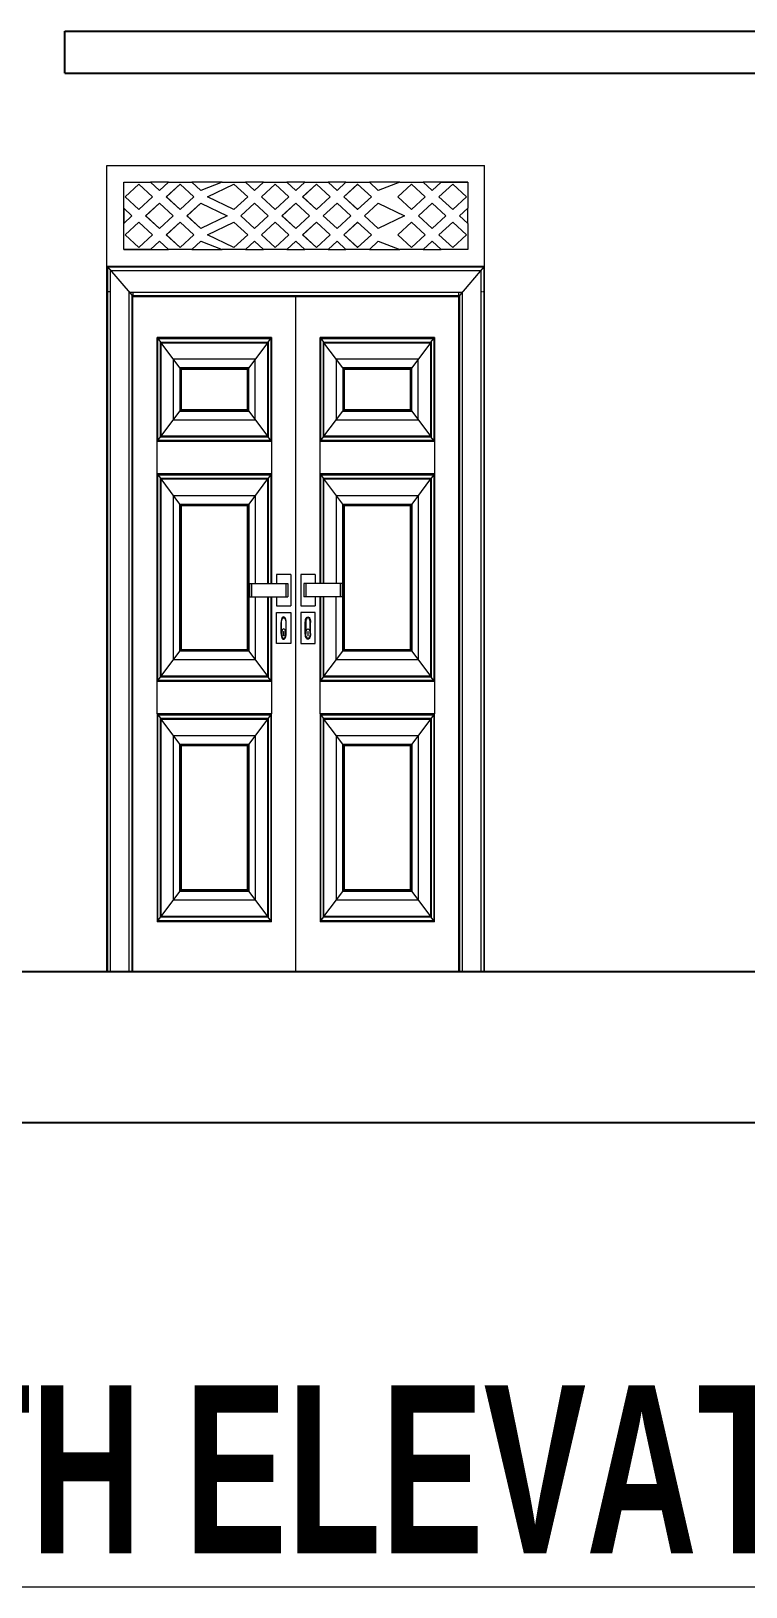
# Model space of a CAD drawing. Header units: inches. Extents: x -5142662 to -4941318, y -3361958 to -3160563.
# Drawn here: x -4999287.5 to -4999202.3, y -3261211.2 to -3261025.9 of the extents above; entities that cross this region are included whole.
import ezdxf

# ---------------------------------------------------------------- set-up
doc = ezdxf.new("R2010")
doc.units = ezdxf.units.IN
doc.header["$LTSCALE"] = 2
doc.header["$MEASUREMENT"] = 0
doc.layers.get('0').update_dxf_attribs({"linetype": 'CONTINUOUS'})
for name, color, linetype, lineweight in [('F-FURNITURE', 30, 'CONTINUOUS', 13), ('HACTH', 253, 'CONTINUOUS', 5), ('Text-100.w', 254, 'CONTINUOUS', 9)]:
    doc.layers.add(name, color=color, linetype=linetype, lineweight=lineweight)
doc.styles.add('Arial', font='arial.ttf', dxfattribs={"width": 0.8, "height": 12})

msp = doc.modelspace()

# ---------------------------------------------------------------- linework, layer by layer
at = {"ltscale": 0.5}
for p, q in [((-4999283.44, -3261025.91), (-4999094.03, -3261025.91)), ((-4999283.44, -3261030.91), (-4999283.44, -3261025.91)), ((-4999283.44, -3261030.91), (-4999094.03, -3261030.91)), ((-4999438.72, -3261137.91), (-4999094.7, -3261137.91)), ((-4999438.72, -3261155.91), (-4999094.7, -3261155.91))]:
    msp.add_line(p, q, dxfattribs=at)
at = {"layer": 'F-FURNITURE'}
for p, q in [((-4999278.44, -3261137.91), (-4999278.44, -3261041.91)), ((-4999278.44, -3261041.91), (-4999233.44, -3261041.91)), ((-4999233.44, -3261137.91), (-4999233.44, -3261041.91)), ((-4999276.44, -3261047.02), (-4999276.44, -3261043.91)), ((-4999276.44, -3261043.91), (-4999273.25, -3261043.91)), ((-4999276.28, -3261045.65), (-4999274.65, -3261044.14)), ((-4999276.28, -3261045.65), (-4999274.64, -3261044.14)), ((-4999274.65, -3261044.14), (-4999273.01, -3261045.65)), ((-4999272.19, -3261044.9), (-4999273.25, -3261043.91)), ((-4999273.25, -3261043.91), (-4999273.25, -3261043.91)), ((-4999272.18, -3261044.89), (-4999273.25, -3261043.91)), ((-4999271.12, -3261043.91), (-4999273.25, -3261043.91)), ((-4999271.12, -3261043.91), (-4999272.19, -3261044.9)), ((-4999271.37, -3261045.65), (-4999269.73, -3261044.14)), ((-4999271.36, -3261045.65), (-4999269.73, -3261044.14)), ((-4999271.12, -3261043.91), (-4999268.34, -3261043.91)), ((-4999269.73, -3261044.14), (-4999268.09, -3261045.65)), ((-4999267.27, -3261044.9), (-4999268.34, -3261043.91)), ((-4999268.34, -3261043.91), (-4999268.33, -3261043.91)), ((-4999267.27, -3261044.89), (-4999268.33, -3261043.91)), ((-4999264.71, -3261043.91), (-4999268.33, -3261043.91)), ((-4999264.71, -3261043.91), (-4999267.27, -3261044.9)), ((-4999266.45, -3261045.65), (-4999263.31, -3261044.14)), ((-4999266.45, -3261045.65), (-4999263.31, -3261044.14)), ((-4999264.71, -3261043.91), (-4999261.92, -3261043.91)), ((-4999263.31, -3261044.14), (-4999261.67, -3261045.65)), ((-4999260.86, -3261044.9), (-4999261.92, -3261043.91)), ((-4999261.92, -3261043.91), (-4999261.91, -3261043.91)), ((-4999260.85, -3261044.89), (-4999261.91, -3261043.91)), ((-4999259.79, -3261043.91), (-4999261.91, -3261043.91)), ((-4999259.79, -3261043.91), (-4999260.86, -3261044.9)), ((-4999260.04, -3261045.65), (-4999258.4, -3261044.14)), ((-4999260.03, -3261045.65), (-4999258.39, -3261044.14)), ((-4999259.79, -3261043.91), (-4999257, -3261043.92)), ((-4999258.4, -3261044.14), (-4999256.76, -3261045.65)), ((-4999255.94, -3261044.9), (-4999257, -3261043.92)), ((-4999257, -3261043.92), (-4999257, -3261043.92)), ((-4999255.94, -3261044.89), (-4999257, -3261043.92)), ((-4999254.87, -3261043.92), (-4999257, -3261043.92)), ((-4999254.87, -3261043.92), (-4999255.94, -3261044.9)), ((-4999255.12, -3261045.65), (-4999253.48, -3261044.14)), ((-4999255.11, -3261045.65), (-4999253.48, -3261044.14)), ((-4999254.87, -3261043.92), (-4999252.09, -3261043.92)), ((-4999253.48, -3261044.14), (-4999251.84, -3261045.65)), ((-4999251.02, -3261044.9), (-4999252.09, -3261043.92)), ((-4999252.09, -3261043.92), (-4999252.08, -3261043.92)), ((-4999251.02, -3261044.89), (-4999252.08, -3261043.92)), ((-4999249.96, -3261043.92), (-4999252.08, -3261043.92)), ((-4999249.96, -3261043.92), (-4999251.02, -3261044.9)), ((-4999250.2, -3261045.65), (-4999248.57, -3261044.14)), ((-4999250.2, -3261045.65), (-4999248.56, -3261044.14)), ((-4999249.96, -3261043.92), (-4999247.17, -3261043.92)), ((-4999248.57, -3261044.14), (-4999246.93, -3261045.65)), ((-4999246.11, -3261044.9), (-4999247.17, -3261043.92)), ((-4999246.1, -3261044.89), (-4999247.17, -3261043.92)), ((-4999247.17, -3261043.92), (-4999247.17, -3261043.92)), ((-4999243.54, -3261043.92), (-4999247.17, -3261043.92)), ((-4999243.54, -3261043.92), (-4999246.11, -3261044.9)), ((-4999243.79, -3261045.65), (-4999242.15, -3261044.14)), ((-4999243.78, -3261045.65), (-4999242.15, -3261044.15)), ((-4999243.54, -3261043.92), (-4999240.76, -3261043.92)), ((-4999242.15, -3261044.14), (-4999240.51, -3261045.65)), ((-4999239.69, -3261044.9), (-4999240.76, -3261043.92)), ((-4999240.76, -3261043.92), (-4999240.75, -3261043.92)), ((-4999239.69, -3261044.89), (-4999240.75, -3261043.92)), ((-4999238.63, -3261043.92), (-4999240.75, -3261043.92)), ((-4999238.63, -3261043.92), (-4999239.69, -3261044.9)), ((-4999238.87, -3261045.65), (-4999237.23, -3261044.14)), ((-4999238.87, -3261045.65), (-4999237.23, -3261044.15)), ((-4999238.63, -3261043.92), (-4999238.62, -3261043.92)), ((-4999235.44, -3261043.91), (-4999238.62, -3261043.92)), ((-4999238.62, -3261043.92), (-4999235.44, -3261043.92)), ((-4999237.23, -3261044.14), (-4999235.59, -3261045.65)), ((-4999235.44, -3261043.92), (-4999235.44, -3261043.91)), ((-4999235.44, -3261043.92), (-4999235.44, -3261047.02)), ((-4999276.44, -3261051.91), (-4999276.44, -3261047.02)), ((-4999276.44, -3261047.02), (-4999275.46, -3261047.91)), ((-4999276.42, -3261047.04), (-4999276.42, -3261048.79)), ((-4999274.65, -3261047.16), (-4999276.28, -3261045.65)), ((-4999276.28, -3261045.65), (-4999276.28, -3261045.65)), ((-4999274.64, -3261047.16), (-4999276.28, -3261045.65)), ((-4999273.01, -3261045.65), (-4999274.65, -3261047.16)), ((-4999273.83, -3261047.91), (-4999272.19, -3261046.4)), ((-4999273.82, -3261047.91), (-4999272.18, -3261046.41)), ((-4999272.19, -3261046.4), (-4999270.55, -3261047.91)), ((-4999269.73, -3261047.16), (-4999271.37, -3261045.65)), ((-4999271.37, -3261045.65), (-4999271.36, -3261045.65)), ((-4999269.73, -3261047.16), (-4999271.36, -3261045.65)), ((-4999268.09, -3261045.65), (-4999269.73, -3261047.16)), ((-4999268.91, -3261047.91), (-4999267.27, -3261046.4)), ((-4999268.9, -3261047.91), (-4999267.27, -3261046.41)), ((-4999267.27, -3261046.4), (-4999264.13, -3261047.91)), ((-4999263.31, -3261047.16), (-4999266.45, -3261045.65)), ((-4999263.31, -3261047.16), (-4999266.45, -3261045.65)), ((-4999266.45, -3261045.65), (-4999266.45, -3261045.65)), ((-4999261.67, -3261045.65), (-4999263.31, -3261047.16)), ((-4999262.49, -3261047.91), (-4999260.86, -3261046.4)), ((-4999262.49, -3261047.91), (-4999260.85, -3261046.41)), ((-4999260.86, -3261046.4), (-4999259.22, -3261047.91)), ((-4999258.4, -3261047.16), (-4999260.04, -3261045.65)), ((-4999260.04, -3261045.65), (-4999260.03, -3261045.65)), ((-4999258.39, -3261047.16), (-4999260.03, -3261045.65)), ((-4999256.76, -3261045.65), (-4999258.4, -3261047.16)), ((-4999257.58, -3261047.91), (-4999255.94, -3261046.41)), ((-4999257.57, -3261047.91), (-4999255.94, -3261046.41)), ((-4999255.94, -3261046.41), (-4999254.3, -3261047.91)), ((-4999253.48, -3261047.16), (-4999255.12, -3261045.65)), ((-4999255.12, -3261045.65), (-4999255.11, -3261045.65)), ((-4999253.48, -3261047.16), (-4999255.11, -3261045.65)), ((-4999251.84, -3261045.65), (-4999253.48, -3261047.16)), ((-4999252.66, -3261047.91), (-4999251.02, -3261046.41)), ((-4999252.66, -3261047.91), (-4999251.02, -3261046.41)), ((-4999251.02, -3261046.41), (-4999249.38, -3261047.91)), ((-4999248.57, -3261047.16), (-4999250.2, -3261045.65)), ((-4999248.56, -3261047.16), (-4999250.2, -3261045.65)), ((-4999250.2, -3261045.65), (-4999250.2, -3261045.65)), ((-4999246.93, -3261045.65), (-4999248.57, -3261047.16)), ((-4999247.75, -3261047.91), (-4999246.11, -3261046.41)), ((-4999247.74, -3261047.91), (-4999246.1, -3261046.41)), ((-4999246.11, -3261046.41), (-4999242.97, -3261047.91)), ((-4999242.15, -3261047.16), (-4999243.79, -3261045.65)), ((-4999243.79, -3261045.65), (-4999243.78, -3261045.65)), ((-4999242.15, -3261047.16), (-4999243.78, -3261045.65)), ((-4999240.51, -3261045.65), (-4999242.15, -3261047.16)), ((-4999241.33, -3261047.91), (-4999239.69, -3261046.41)), ((-4999241.32, -3261047.91), (-4999239.69, -3261046.41)), ((-4999239.69, -3261046.41), (-4999238.05, -3261047.92)), ((-4999237.23, -3261047.16), (-4999238.87, -3261045.65)), ((-4999238.87, -3261045.65), (-4999238.87, -3261045.65)), ((-4999237.23, -3261047.16), (-4999238.87, -3261045.65)), ((-4999235.59, -3261045.65), (-4999237.23, -3261047.16)), ((-4999236.41, -3261047.92), (-4999235.44, -3261047.02)), ((-4999236.41, -3261047.92), (-4999235.44, -3261047.02)), ((-4999235.44, -3261048.81), (-4999235.44, -3261047.02)), ((-4999235.44, -3261047.02), (-4999235.44, -3261047.02)), ((-4999275.46, -3261047.91), (-4999276.44, -3261048.81)), ((-4999276.28, -3261050.18), (-4999274.65, -3261048.67)), ((-4999276.28, -3261050.18), (-4999274.64, -3261048.67)), ((-4999274.65, -3261048.67), (-4999273.01, -3261050.18)), ((-4999272.19, -3261049.42), (-4999273.83, -3261047.91)), ((-4999273.83, -3261047.91), (-4999273.82, -3261047.91)), ((-4999272.18, -3261049.42), (-4999273.82, -3261047.91)), ((-4999270.55, -3261047.91), (-4999272.19, -3261049.42)), ((-4999271.37, -3261050.18), (-4999269.73, -3261048.67)), ((-4999271.36, -3261050.18), (-4999269.73, -3261048.67)), ((-4999269.73, -3261048.67), (-4999268.09, -3261050.18)), ((-4999267.27, -3261049.42), (-4999268.91, -3261047.91)), ((-4999268.91, -3261047.91), (-4999268.9, -3261047.91)), ((-4999267.27, -3261049.42), (-4999268.9, -3261047.91)), ((-4999264.13, -3261047.91), (-4999267.27, -3261049.42)), ((-4999266.45, -3261050.18), (-4999263.31, -3261048.67)), ((-4999266.45, -3261050.18), (-4999263.31, -3261048.67)), ((-4999263.31, -3261048.67), (-4999261.67, -3261050.18)), ((-4999260.86, -3261049.42), (-4999262.49, -3261047.91)), ((-4999262.49, -3261047.91), (-4999262.49, -3261047.91)), ((-4999260.85, -3261049.42), (-4999262.49, -3261047.91)), ((-4999259.22, -3261047.91), (-4999260.86, -3261049.42)), ((-4999260.04, -3261050.18), (-4999258.4, -3261048.67)), ((-4999260.03, -3261050.18), (-4999258.39, -3261048.67)), ((-4999258.4, -3261048.67), (-4999256.76, -3261050.18)), ((-4999255.94, -3261049.42), (-4999257.58, -3261047.91)), ((-4999257.58, -3261047.91), (-4999257.57, -3261047.91)), ((-4999255.94, -3261049.42), (-4999257.57, -3261047.91)), ((-4999254.3, -3261047.91), (-4999255.94, -3261049.42)), ((-4999255.12, -3261050.18), (-4999253.48, -3261048.67)), ((-4999255.11, -3261050.18), (-4999253.48, -3261048.67)), ((-4999253.48, -3261048.67), (-4999251.84, -3261050.18)), ((-4999251.02, -3261049.42), (-4999252.66, -3261047.91)), ((-4999252.66, -3261047.91), (-4999252.66, -3261047.91)), ((-4999251.02, -3261049.42), (-4999252.66, -3261047.91)), ((-4999249.38, -3261047.91), (-4999251.02, -3261049.42)), ((-4999250.2, -3261050.18), (-4999248.57, -3261048.67)), ((-4999250.2, -3261050.18), (-4999248.56, -3261048.67)), ((-4999248.57, -3261048.67), (-4999246.93, -3261050.18)), ((-4999246.11, -3261049.42), (-4999247.75, -3261047.91)), ((-4999247.75, -3261047.91), (-4999247.74, -3261047.91)), ((-4999246.1, -3261049.42), (-4999247.74, -3261047.91)), ((-4999242.97, -3261047.91), (-4999246.11, -3261049.42)), ((-4999243.79, -3261050.18), (-4999242.15, -3261048.67)), ((-4999243.78, -3261050.18), (-4999242.15, -3261048.67)), ((-4999242.15, -3261048.67), (-4999240.51, -3261050.18)), ((-4999239.69, -3261049.42), (-4999241.33, -3261047.91)), ((-4999241.33, -3261047.91), (-4999241.32, -3261047.91)), ((-4999239.69, -3261049.42), (-4999241.32, -3261047.91)), ((-4999238.05, -3261047.92), (-4999239.69, -3261049.42)), ((-4999238.87, -3261050.18), (-4999237.23, -3261048.67)), ((-4999238.87, -3261050.18), (-4999237.23, -3261048.67)), ((-4999237.23, -3261048.67), (-4999235.6, -3261050.18)), ((-4999235.44, -3261048.81), (-4999236.41, -3261047.92)), ((-4999235.44, -3261048.81), (-4999236.41, -3261047.92)), ((-4999236.41, -3261047.92), (-4999236.41, -3261047.92)), ((-4999235.44, -3261048.81), (-4999235.44, -3261051.91)), ((-4999235.44, -3261048.81), (-4999235.44, -3261048.81)), ((-4999274.65, -3261051.69), (-4999276.28, -3261050.18)), ((-4999274.64, -3261051.68), (-4999276.28, -3261050.18)), ((-4999276.28, -3261050.18), (-4999276.28, -3261050.18)), ((-4999273.01, -3261050.18), (-4999274.65, -3261051.69)), ((-4999269.73, -3261051.69), (-4999271.37, -3261050.18)), ((-4999271.37, -3261050.18), (-4999271.36, -3261050.18)), ((-4999269.73, -3261051.68), (-4999271.36, -3261050.18)), ((-4999268.09, -3261050.18), (-4999269.73, -3261051.69)), ((-4999263.31, -3261051.69), (-4999266.45, -3261050.18)), ((-4999263.31, -3261051.68), (-4999266.45, -3261050.18)), ((-4999266.45, -3261050.18), (-4999266.45, -3261050.18)), ((-4999261.67, -3261050.18), (-4999263.31, -3261051.69)), ((-4999258.4, -3261051.69), (-4999260.04, -3261050.18)), ((-4999260.04, -3261050.18), (-4999260.03, -3261050.18)), ((-4999258.39, -3261051.68), (-4999260.03, -3261050.18)), ((-4999256.76, -3261050.18), (-4999258.4, -3261051.69)), ((-4999253.48, -3261051.69), (-4999255.12, -3261050.18)), ((-4999255.12, -3261050.18), (-4999255.11, -3261050.18)), ((-4999253.48, -3261051.68), (-4999255.11, -3261050.18)), ((-4999251.84, -3261050.18), (-4999253.48, -3261051.69)), ((-4999248.57, -3261051.69), (-4999250.2, -3261050.18)), ((-4999250.2, -3261050.18), (-4999250.2, -3261050.18)), ((-4999248.56, -3261051.68), (-4999250.2, -3261050.18)), ((-4999246.93, -3261050.18), (-4999248.57, -3261051.69)), ((-4999242.15, -3261051.69), (-4999243.79, -3261050.18)), ((-4999243.79, -3261050.18), (-4999243.78, -3261050.18)), ((-4999242.15, -3261051.68), (-4999243.78, -3261050.18)), ((-4999240.51, -3261050.18), (-4999242.15, -3261051.69)), ((-4999237.23, -3261051.69), (-4999238.87, -3261050.18)), ((-4999237.23, -3261051.68), (-4999238.87, -3261050.18)), ((-4999238.87, -3261050.18), (-4999238.87, -3261050.18)), ((-4999235.6, -3261050.18), (-4999237.23, -3261051.69)), ((-4999276.44, -3261051.91), (-4999276.44, -3261051.91)), ((-4999276.44, -3261051.91), (-4999276.42, -3261051.91)), ((-4999273.25, -3261051.91), (-4999276.44, -3261051.91)), ((-4999276.42, -3261051.91), (-4999276.42, -3261051.91)), ((-4999276.42, -3261051.91), (-4999273.25, -3261051.91)), ((-4999273.25, -3261051.91), (-4999272.19, -3261050.93)), ((-4999273.25, -3261051.91), (-4999272.18, -3261050.93)), ((-4999273.25, -3261051.91), (-4999273.25, -3261051.91)), ((-4999273.25, -3261051.91), (-4999271.12, -3261051.91)), ((-4999272.19, -3261050.93), (-4999271.12, -3261051.91)), ((-4999268.34, -3261051.91), (-4999271.12, -3261051.91)), ((-4999268.34, -3261051.91), (-4999267.27, -3261050.93)), ((-4999268.34, -3261051.91), (-4999268.33, -3261051.91)), ((-4999268.33, -3261051.91), (-4999267.27, -3261050.93)), ((-4999268.33, -3261051.91), (-4999264.71, -3261051.91)), ((-4999267.27, -3261050.93), (-4999264.71, -3261051.91)), ((-4999261.92, -3261051.91), (-4999264.71, -3261051.91)), ((-4999261.92, -3261051.91), (-4999260.86, -3261050.93)), ((-4999261.92, -3261051.91), (-4999260.85, -3261050.93)), ((-4999261.92, -3261051.91), (-4999261.92, -3261051.91)), ((-4999261.92, -3261051.91), (-4999259.79, -3261051.91)), ((-4999260.86, -3261050.93), (-4999259.79, -3261051.91)), ((-4999257.01, -3261051.91), (-4999259.79, -3261051.91)), ((-4999257.01, -3261051.91), (-4999255.94, -3261050.93)), ((-4999257, -3261051.91), (-4999257.01, -3261051.91)), ((-4999257, -3261051.91), (-4999255.94, -3261050.93)), ((-4999257, -3261051.91), (-4999254.87, -3261051.91)), ((-4999255.94, -3261050.93), (-4999254.87, -3261051.91)), ((-4999252.09, -3261051.91), (-4999254.87, -3261051.91)), ((-4999252.09, -3261051.91), (-4999251.02, -3261050.93)), ((-4999252.08, -3261051.91), (-4999252.09, -3261051.91)), ((-4999252.08, -3261051.91), (-4999251.02, -3261050.93)), ((-4999252.08, -3261051.91), (-4999249.96, -3261051.91)), ((-4999251.02, -3261050.93), (-4999249.96, -3261051.91)), ((-4999247.17, -3261051.91), (-4999249.96, -3261051.91)), ((-4999247.17, -3261051.91), (-4999246.11, -3261050.93)), ((-4999247.17, -3261051.91), (-4999246.1, -3261050.93)), ((-4999247.17, -3261051.91), (-4999247.17, -3261051.91)), ((-4999247.17, -3261051.91), (-4999243.54, -3261051.91)), ((-4999246.11, -3261050.93), (-4999243.54, -3261051.91)), ((-4999240.76, -3261051.91), (-4999243.54, -3261051.91)), ((-4999240.76, -3261051.91), (-4999239.69, -3261050.93)), ((-4999240.75, -3261051.91), (-4999240.76, -3261051.91)), ((-4999240.75, -3261051.91), (-4999239.69, -3261050.94)), ((-4999240.75, -3261051.91), (-4999238.63, -3261051.91)), ((-4999239.69, -3261050.93), (-4999238.63, -3261051.91)), ((-4999235.44, -3261051.91), (-4999238.63, -3261051.91)), ((-4999278.44, -3261053.91), (-4999233.44, -3261053.91)), ((-4999278.37, -3261137.91), (-4999278.37, -3261053.99)), ((-4999278.37, -3261053.99), (-4999233.51, -3261053.99)), ((-4999278.37, -3261053.99), (-4999275.44, -3261057.41)), ((-4999278.35, -3261054.01), (-4999233.53, -3261054.01)), ((-4999278.35, -3261056.91), (-4999278.35, -3261054.01)), ((-4999278.01, -3261137.91), (-4999278.01, -3261054.41)), ((-4999278.01, -3261054.41), (-4999233.87, -3261054.41)), ((-4999233.51, -3261053.99), (-4999236.44, -3261057.41)), ((-4999233.87, -3261054.41), (-4999233.87, -3261137.91)), ((-4999233.53, -3261054.01), (-4999233.53, -3261137.91)), ((-4999233.51, -3261053.99), (-4999233.51, -3261137.91)), ((-4999278.35, -3261056.91), (-4999278.3, -3261056.91)), ((-4999278.35, -3261137.91), (-4999278.35, -3261056.91)), ((-4999278.26, -3261056.91), (-4999278.21, -3261056.91)), ((-4999278.16, -3261056.91), (-4999278.06, -3261056.91)), ((-4999275.78, -3261137.91), (-4999275.78, -3261057.01)), ((-4999275.78, -3261057.01), (-4999236.1, -3261057.01)), ((-4999275.44, -3261137.91), (-4999275.44, -3261057.41)), ((-4999275.44, -3261057.41), (-4999236.44, -3261057.41)), ((-4999275.35, -3261057.01), (-4999275.35, -3261057.07)), ((-4999275.35, -3261057.12), (-4999275.35, -3261057.17)), ((-4999275.35, -3261057.21), (-4999275.35, -3261057.3)), ((-4999275.35, -3261057.33), (-4999275.35, -3261057.41)), ((-4999275.35, -3261137.91), (-4999275.35, -3261057.51)), ((-4999275.35, -3261057.51), (-4999236.53, -3261057.51)), ((-4999255.94, -3261137.91), (-4999255.94, -3261057.51)), ((-4999236.53, -3261057.01), (-4999236.53, -3261057.07)), ((-4999236.53, -3261057.12), (-4999236.53, -3261057.17)), ((-4999236.53, -3261057.21), (-4999236.53, -3261057.3)), ((-4999236.53, -3261057.33), (-4999236.53, -3261057.41)), ((-4999236.53, -3261057.51), (-4999236.53, -3261137.91)), ((-4999236.44, -3261057.41), (-4999236.44, -3261137.91)), ((-4999236.1, -3261057.01), (-4999236.1, -3261137.91)), ((-4999233.87, -3261056.91), (-4999233.77, -3261056.91)), ((-4999233.72, -3261056.91), (-4999233.67, -3261056.91)), ((-4999233.62, -3261056.91), (-4999233.55, -3261056.91)), ((-4999272.46, -3261103.38), (-4999272.46, -3261062.41)), ((-4999258.84, -3261062.41), (-4999272.46, -3261062.41)), ((-4999272.38, -3261074.68), (-4999272.38, -3261062.51)), ((-4999272.38, -3261062.51), (-4999258.91, -3261062.51)), ((-4999272.38, -3261062.51), (-4999272.05, -3261062.95)), ((-4999272.05, -3261074.23), (-4999272.05, -3261062.95)), ((-4999272.05, -3261062.95), (-4999259.24, -3261062.95)), ((-4999271.99, -3261074.16), (-4999271.99, -3261063.03)), ((-4999271.99, -3261063.03), (-4999259.3, -3261063.03)), ((-4999269.76, -3261066.02), (-4999271.99, -3261063.03)), ((-4999259.3, -3261063.03), (-4999261.54, -3261066.02)), ((-4999259.3, -3261063.03), (-4999259.3, -3261074.16)), ((-4999259.24, -3261062.95), (-4999258.91, -3261062.51)), ((-4999259.24, -3261062.95), (-4999259.24, -3261074.23)), ((-4999259.22, -3261062.93), (-4999259.22, -3261074.26)), ((-4999258.91, -3261062.51), (-4999258.91, -3261074.68)), ((-4999258.84, -3261062.41), (-4999258.84, -3261091.69)), ((-4999253.04, -3261091.69), (-4999253.04, -3261062.41)), ((-4999239.42, -3261062.41), (-4999253.04, -3261062.41)), ((-4999252.97, -3261074.68), (-4999252.97, -3261062.51)), ((-4999252.97, -3261062.51), (-4999239.5, -3261062.51)), ((-4999252.97, -3261062.51), (-4999252.64, -3261062.95)), ((-4999252.64, -3261074.23), (-4999252.64, -3261062.95)), ((-4999252.64, -3261062.95), (-4999239.83, -3261062.95)), ((-4999252.58, -3261074.16), (-4999252.58, -3261063.03)), ((-4999252.58, -3261063.03), (-4999239.88, -3261063.03)), ((-4999250.34, -3261066.02), (-4999252.58, -3261063.03)), ((-4999239.88, -3261063.03), (-4999242.12, -3261066.02)), ((-4999239.88, -3261063.03), (-4999239.88, -3261074.16)), ((-4999239.83, -3261062.95), (-4999239.5, -3261062.51)), ((-4999239.83, -3261062.95), (-4999239.83, -3261074.23)), ((-4999239.81, -3261062.93), (-4999239.81, -3261074.26)), ((-4999239.5, -3261062.51), (-4999239.5, -3261074.68)), ((-4999239.42, -3261062.41), (-4999239.42, -3261103.38)), ((-4999260.77, -3261064.99), (-4999270.53, -3261064.99)), ((-4999270.53, -3261064.99), (-4999270.53, -3261072.2)), ((-4999260.77, -3261072.2), (-4999260.77, -3261064.99)), ((-4999241.35, -3261064.99), (-4999251.11, -3261064.99)), ((-4999251.11, -3261064.99), (-4999251.11, -3261072.2)), ((-4999241.35, -3261072.2), (-4999241.35, -3261064.99)), ((-4999261.54, -3261066.02), (-4999269.76, -3261066.02)), ((-4999269.76, -3261066.02), (-4999269.76, -3261071.17)), ((-4999269.68, -3261066.12), (-4999269.68, -3261071.07)), ((-4999261.61, -3261066.12), (-4999269.68, -3261066.12)), ((-4999269.6, -3261066.22), (-4999269.6, -3261070.97)), ((-4999261.69, -3261066.22), (-4999269.6, -3261066.22)), ((-4999261.69, -3261070.97), (-4999261.69, -3261066.22)), ((-4999261.61, -3261071.07), (-4999261.61, -3261066.12)), ((-4999261.54, -3261071.17), (-4999261.54, -3261066.02)), ((-4999242.12, -3261066.02), (-4999250.34, -3261066.02)), ((-4999250.34, -3261066.02), (-4999250.34, -3261071.17)), ((-4999250.26, -3261066.12), (-4999250.26, -3261071.07)), ((-4999242.2, -3261066.12), (-4999250.26, -3261066.12)), ((-4999250.19, -3261066.22), (-4999250.19, -3261070.97)), ((-4999242.28, -3261066.22), (-4999250.19, -3261066.22)), ((-4999242.28, -3261070.97), (-4999242.28, -3261066.22)), ((-4999242.2, -3261071.07), (-4999242.2, -3261066.12)), ((-4999242.12, -3261071.17), (-4999242.12, -3261066.02)), ((-4999269.68, -3261071.07), (-4999261.61, -3261071.07)), ((-4999269.6, -3261070.97), (-4999261.69, -3261070.97)), ((-4999250.26, -3261071.07), (-4999242.2, -3261071.07)), ((-4999250.19, -3261070.97), (-4999242.28, -3261070.97)), ((-4999271.99, -3261074.16), (-4999269.76, -3261071.17)), ((-4999270.53, -3261072.2), (-4999260.77, -3261072.2)), ((-4999269.76, -3261071.17), (-4999261.54, -3261071.17)), ((-4999261.54, -3261071.17), (-4999259.3, -3261074.16)), ((-4999252.58, -3261074.16), (-4999250.34, -3261071.17)), ((-4999251.11, -3261072.2), (-4999241.35, -3261072.2)), ((-4999250.34, -3261071.17), (-4999242.12, -3261071.17)), ((-4999242.12, -3261071.17), (-4999239.88, -3261074.16)), ((-4999258.84, -3261074.78), (-4999272.46, -3261074.78)), ((-4999272.38, -3261074.68), (-4999272.05, -3261074.23)), ((-4999258.91, -3261074.68), (-4999272.38, -3261074.68)), ((-4999259.22, -3261074.26), (-4999272.07, -3261074.26)), ((-4999259.24, -3261074.23), (-4999272.05, -3261074.23)), ((-4999259.3, -3261074.16), (-4999271.99, -3261074.16)), ((-4999258.91, -3261074.68), (-4999259.24, -3261074.23)), ((-4999239.42, -3261074.78), (-4999253.04, -3261074.78)), ((-4999252.97, -3261074.68), (-4999252.64, -3261074.23)), ((-4999239.5, -3261074.68), (-4999252.97, -3261074.68)), ((-4999239.81, -3261074.26), (-4999252.66, -3261074.26)), ((-4999239.83, -3261074.23), (-4999252.64, -3261074.23)), ((-4999239.88, -3261074.16), (-4999252.58, -3261074.16)), ((-4999239.5, -3261074.68), (-4999239.83, -3261074.23)), ((-4999258.84, -3261078.64), (-4999272.46, -3261078.64)), ((-4999272.38, -3261103.28), (-4999272.38, -3261078.75)), ((-4999272.38, -3261078.75), (-4999258.91, -3261078.75)), ((-4999272.38, -3261078.75), (-4999272.07, -3261079.16)), ((-4999272.07, -3261079.16), (-4999259.22, -3261079.16)), ((-4999272.07, -3261079.16), (-4999272.06, -3261079.18)), ((-4999272.06, -3261102.85), (-4999272.06, -3261079.18)), ((-4999272.06, -3261079.18), (-4999259.24, -3261079.18)), ((-4999269.76, -3261082.25), (-4999271.99, -3261079.26)), ((-4999271.99, -3261102.76), (-4999271.99, -3261079.26)), ((-4999271.99, -3261079.26), (-4999259.3, -3261079.26)), ((-4999259.3, -3261079.26), (-4999261.54, -3261082.25)), ((-4999259.3, -3261079.26), (-4999259.3, -3261091.69)), ((-4999259.22, -3261079.16), (-4999259.24, -3261079.18)), ((-4999259.24, -3261079.18), (-4999259.24, -3261091.69)), ((-4999258.91, -3261078.75), (-4999259.22, -3261079.16)), ((-4999259.22, -3261079.16), (-4999259.22, -3261091.69)), ((-4999258.91, -3261078.75), (-4999258.91, -3261091.69)), ((-4999239.42, -3261078.64), (-4999253.04, -3261078.64)), ((-4999252.97, -3261091.69), (-4999252.97, -3261078.75)), ((-4999252.97, -3261078.75), (-4999239.5, -3261078.75)), ((-4999252.97, -3261078.75), (-4999252.66, -3261079.16)), ((-4999252.66, -3261079.16), (-4999239.81, -3261079.16)), ((-4999252.66, -3261079.16), (-4999252.64, -3261079.18)), ((-4999252.64, -3261091.69), (-4999252.64, -3261079.18)), ((-4999252.64, -3261079.18), (-4999239.82, -3261079.18)), ((-4999250.34, -3261082.25), (-4999252.58, -3261079.26)), ((-4999252.58, -3261091.69), (-4999252.58, -3261079.26)), ((-4999252.58, -3261079.26), (-4999239.88, -3261079.26)), ((-4999239.88, -3261079.26), (-4999242.12, -3261082.25)), ((-4999239.88, -3261079.26), (-4999239.88, -3261102.76)), ((-4999239.81, -3261079.16), (-4999239.82, -3261079.18)), ((-4999239.82, -3261079.18), (-4999239.82, -3261102.85)), ((-4999239.5, -3261078.75), (-4999239.81, -3261079.16)), ((-4999239.81, -3261079.16), (-4999239.81, -3261102.87)), ((-4999239.5, -3261078.75), (-4999239.5, -3261103.28)), ((-4999270.53, -3261081.22), (-4999260.77, -3261081.22)), ((-4999270.53, -3261081.22), (-4999270.53, -3261100.81)), ((-4999269.76, -3261082.25), (-4999261.54, -3261082.25)), ((-4999269.76, -3261099.78), (-4999269.76, -3261082.25)), ((-4999261.54, -3261082.25), (-4999261.54, -3261099.78)), ((-4999260.77, -3261081.22), (-4999260.77, -3261091.69)), ((-4999251.11, -3261081.22), (-4999241.35, -3261081.22)), ((-4999251.11, -3261081.22), (-4999251.11, -3261091.69)), ((-4999250.34, -3261082.25), (-4999242.12, -3261082.25)), ((-4999250.34, -3261099.78), (-4999250.34, -3261082.25)), ((-4999242.12, -3261082.25), (-4999242.12, -3261099.78)), ((-4999241.35, -3261081.22), (-4999241.35, -3261100.81)), ((-4999261.61, -3261082.36), (-4999269.68, -3261082.36)), ((-4999269.68, -3261082.36), (-4999269.68, -3261099.67)), ((-4999261.69, -3261082.46), (-4999269.6, -3261082.46)), ((-4999269.6, -3261082.46), (-4999269.6, -3261099.57)), ((-4999261.69, -3261099.57), (-4999261.69, -3261082.46)), ((-4999261.61, -3261099.67), (-4999261.61, -3261082.36)), ((-4999242.2, -3261082.36), (-4999250.26, -3261082.36)), ((-4999250.26, -3261082.36), (-4999250.26, -3261099.67)), ((-4999242.28, -3261082.46), (-4999250.19, -3261082.46)), ((-4999250.19, -3261082.46), (-4999250.19, -3261099.57)), ((-4999242.28, -3261099.57), (-4999242.28, -3261082.46)), ((-4999242.2, -3261099.67), (-4999242.2, -3261082.36)), ((-4999258.24, -3261090.63), (-4999258.24, -3261091.69)), ((-4999256.54, -3261090.63), (-4999258.24, -3261090.63)), ((-4999256.54, -3261090.63), (-4999256.54, -3261094.35)), ((-4999253.64, -3261090.63), (-4999255.34, -3261090.63)), ((-4999255.34, -3261090.63), (-4999255.34, -3261094.35)), ((-4999253.64, -3261090.63), (-4999253.64, -3261091.69)), ((-4999261.46, -3261091.69), (-4999261.46, -3261093.29)), ((-4999261.46, -3261091.69), (-4999256.9, -3261091.69)), ((-4999261.46, -3261093.29), (-4999256.9, -3261093.29)), ((-4999261.22, -3261091.69), (-4999261.22, -3261093.29)), ((-4999260.77, -3261093.29), (-4999260.77, -3261100.81)), ((-4999259.3, -3261093.29), (-4999259.3, -3261102.76)), ((-4999259.24, -3261093.29), (-4999259.24, -3261102.85)), ((-4999259.22, -3261093.29), (-4999259.22, -3261102.87)), ((-4999258.91, -3261093.29), (-4999258.91, -3261103.28)), ((-4999258.84, -3261093.29), (-4999258.84, -3261103.38)), ((-4999258.24, -3261093.29), (-4999258.24, -3261094.35)), ((-4999257.14, -3261091.69), (-4999257.14, -3261093.29)), ((-4999256.9, -3261091.69), (-4999256.9, -3261093.29)), ((-4999254.98, -3261091.69), (-4999254.98, -3261093.29)), ((-4999250.42, -3261091.69), (-4999254.98, -3261091.69)), ((-4999250.42, -3261093.29), (-4999254.98, -3261093.29)), ((-4999254.73, -3261091.69), (-4999254.73, -3261093.29)), ((-4999253.64, -3261093.29), (-4999253.64, -3261094.35)), ((-4999253.04, -3261103.38), (-4999253.04, -3261093.29)), ((-4999252.97, -3261103.28), (-4999252.97, -3261093.29)), ((-4999252.64, -3261102.85), (-4999252.64, -3261093.29)), ((-4999252.58, -3261102.76), (-4999252.58, -3261093.29)), ((-4999251.11, -3261100.81), (-4999251.11, -3261093.29)), ((-4999250.66, -3261091.69), (-4999250.66, -3261093.29)), ((-4999250.42, -3261091.69), (-4999250.42, -3261093.29)), ((-4999258.24, -3261094.35), (-4999256.54, -3261094.35)), ((-4999258.24, -3261095.15), (-4999256.54, -3261095.15)), ((-4999258.24, -3261098.87), (-4999258.24, -3261095.15)), ((-4999256.54, -3261095.15), (-4999256.54, -3261098.87)), ((-4999255.34, -3261094.35), (-4999253.64, -3261094.35)), ((-4999255.34, -3261095.15), (-4999255.34, -3261098.87)), ((-4999253.64, -3261095.15), (-4999255.34, -3261095.15)), ((-4999253.64, -3261098.87), (-4999253.64, -3261095.15)), ((-4999257.68, -3261096.17), (-4999257.69, -3261096.35)), ((-4999257.69, -3261097.68), (-4999257.69, -3261096.35)), ((-4999257.65, -3261096.01), (-4999257.68, -3261096.17)), ((-4999257.6, -3261095.88), (-4999257.65, -3261096.01)), ((-4999257.65, -3261096.35), (-4999257.64, -3261096.2)), ((-4999257.65, -3261097.67), (-4999257.65, -3261096.35)), ((-4999257.64, -3261096.2), (-4999257.61, -3261096.06)), ((-4999257.61, -3261096.06), (-4999257.57, -3261095.95)), ((-4999257.54, -3261095.77), (-4999257.6, -3261095.88)), ((-4999257.57, -3261095.95), (-4999257.52, -3261095.86)), ((-4999257.47, -3261095.7), (-4999257.54, -3261095.77)), ((-4999257.52, -3261095.86), (-4999257.45, -3261095.8)), ((-4999257.39, -3261095.68), (-4999257.47, -3261095.7)), ((-4999257.45, -3261095.8), (-4999257.39, -3261095.78)), ((-4999257.31, -3261095.7), (-4999257.39, -3261095.68)), ((-4999257.39, -3261095.78), (-4999257.32, -3261095.8)), ((-4999257.32, -3261095.8), (-4999257.26, -3261095.86)), ((-4999257.24, -3261095.77), (-4999257.31, -3261095.7)), ((-4999257.26, -3261095.86), (-4999257.2, -3261095.95)), ((-4999257.17, -3261095.88), (-4999257.24, -3261095.77)), ((-4999257.2, -3261095.95), (-4999257.16, -3261096.06)), ((-4999257.12, -3261096.01), (-4999257.17, -3261095.88)), ((-4999257.16, -3261096.06), (-4999257.14, -3261096.2)), ((-4999257.14, -3261096.2), (-4999257.13, -3261096.35)), ((-4999257.13, -3261096.35), (-4999257.13, -3261097.67)), ((-4999257.09, -3261096.17), (-4999257.12, -3261096.01)), ((-4999257.08, -3261096.35), (-4999257.09, -3261096.17)), ((-4999257.08, -3261097.68), (-4999257.08, -3261096.35)), ((-4999254.8, -3261096.35), (-4999254.79, -3261096.17)), ((-4999254.8, -3261097.68), (-4999254.8, -3261096.35)), ((-4999254.79, -3261096.17), (-4999254.76, -3261096.01)), ((-4999254.76, -3261096.01), (-4999254.71, -3261095.88)), ((-4999254.74, -3261096.2), (-4999254.75, -3261096.35)), ((-4999254.75, -3261096.35), (-4999254.75, -3261097.67)), ((-4999254.72, -3261096.06), (-4999254.74, -3261096.2)), ((-4999254.67, -3261095.95), (-4999254.72, -3261096.06)), ((-4999254.71, -3261095.88), (-4999254.64, -3261095.77)), ((-4999254.62, -3261095.86), (-4999254.67, -3261095.95)), ((-4999254.64, -3261095.77), (-4999254.57, -3261095.7)), ((-4999254.56, -3261095.8), (-4999254.62, -3261095.86)), ((-4999254.57, -3261095.7), (-4999254.49, -3261095.68)), ((-4999254.49, -3261095.78), (-4999254.56, -3261095.8)), ((-4999254.49, -3261095.68), (-4999254.41, -3261095.7)), ((-4999254.42, -3261095.8), (-4999254.49, -3261095.78)), ((-4999254.36, -3261095.86), (-4999254.42, -3261095.8)), ((-4999254.41, -3261095.7), (-4999254.34, -3261095.77)), ((-4999254.31, -3261095.95), (-4999254.36, -3261095.86)), ((-4999254.34, -3261095.77), (-4999254.28, -3261095.88)), ((-4999254.27, -3261096.06), (-4999254.31, -3261095.95)), ((-4999254.28, -3261095.88), (-4999254.23, -3261096.01)), ((-4999254.24, -3261096.2), (-4999254.27, -3261096.06)), ((-4999254.23, -3261096.35), (-4999254.24, -3261096.2)), ((-4999254.23, -3261096.01), (-4999254.2, -3261096.17)), ((-4999254.23, -3261097.67), (-4999254.23, -3261096.35)), ((-4999254.2, -3261096.17), (-4999254.19, -3261096.35)), ((-4999254.19, -3261097.68), (-4999254.19, -3261096.35)), ((-4999256.54, -3261098.87), (-4999258.24, -3261098.87)), ((-4999257.69, -3261097.68), (-4999257.68, -3261097.85)), ((-4999257.68, -3261097.85), (-4999257.65, -3261098.01)), ((-4999257.64, -3261097.54), (-4999257.65, -3261097.67)), ((-4999257.65, -3261097.67), (-4999257.65, -3261097.68)), ((-4999257.65, -3261097.68), (-4999257.64, -3261097.82)), ((-4999257.65, -3261097.68), (-4999257.65, -3261097.68)), ((-4999257.65, -3261098.01), (-4999257.6, -3261098.15)), ((-4999257.61, -3261097.4), (-4999257.64, -3261097.54)), ((-4999257.64, -3261097.82), (-4999257.64, -3261097.83)), ((-4999257.64, -3261097.83), (-4999257.61, -3261097.96)), ((-4999257.57, -3261097.28), (-4999257.61, -3261097.4)), ((-4999257.61, -3261097.96), (-4999257.61, -3261097.97)), ((-4999257.61, -3261097.97), (-4999257.57, -3261098.08)), ((-4999257.6, -3261098.15), (-4999257.54, -3261098.25)), ((-4999257.52, -3261097.19), (-4999257.57, -3261097.28)), ((-4999257.57, -3261098.08), (-4999257.57, -3261098.08)), ((-4999257.57, -3261098.08), (-4999257.52, -3261098.17)), ((-4999257.54, -3261098.25), (-4999257.47, -3261098.32)), ((-4999257.46, -3261097.13), (-4999257.52, -3261097.19)), ((-4999257.52, -3261098.17), (-4999257.51, -3261098.17)), ((-4999257.51, -3261098.17), (-4999257.45, -3261098.22)), ((-4999257.47, -3261098.32), (-4999257.39, -3261098.34)), ((-4999257.39, -3261097.11), (-4999257.46, -3261097.13)), ((-4999257.45, -3261098.22), (-4999257.45, -3261098.22)), ((-4999257.45, -3261098.22), (-4999257.39, -3261098.24)), ((-4999257.42, -3261097.41), (-4999257.36, -3261097.41)), ((-4999257.42, -3261097.94), (-4999257.42, -3261097.41)), ((-4999257.36, -3261097.94), (-4999257.42, -3261097.94)), ((-4999257.32, -3261097.13), (-4999257.39, -3261097.11)), ((-4999257.39, -3261098.24), (-4999257.38, -3261098.24)), ((-4999257.39, -3261098.34), (-4999257.31, -3261098.32)), ((-4999257.38, -3261098.24), (-4999257.32, -3261098.22)), ((-4999257.36, -3261097.41), (-4999257.36, -3261097.94)), ((-4999257.26, -3261097.18), (-4999257.32, -3261097.13)), ((-4999257.32, -3261098.22), (-4999257.26, -3261098.17)), ((-4999257.32, -3261098.22), (-4999257.32, -3261098.22)), ((-4999257.31, -3261098.32), (-4999257.24, -3261098.25)), ((-4999257.21, -3261097.27), (-4999257.26, -3261097.18)), ((-4999257.26, -3261098.16), (-4999257.2, -3261098.08)), ((-4999257.26, -3261098.17), (-4999257.26, -3261098.16)), ((-4999257.24, -3261098.25), (-4999257.17, -3261098.15)), ((-4999257.16, -3261097.39), (-4999257.21, -3261097.27)), ((-4999257.2, -3261098.07), (-4999257.16, -3261097.96)), ((-4999257.2, -3261098.08), (-4999257.2, -3261098.07)), ((-4999257.17, -3261098.15), (-4999257.12, -3261098.01)), ((-4999257.14, -3261097.52), (-4999257.16, -3261097.39)), ((-4999257.16, -3261097.95), (-4999257.14, -3261097.82)), ((-4999257.16, -3261097.96), (-4999257.16, -3261097.95)), ((-4999257.13, -3261097.67), (-4999257.14, -3261097.52)), ((-4999257.14, -3261097.82), (-4999257.13, -3261097.67)), ((-4999257.14, -3261097.82), (-4999257.14, -3261097.82)), ((-4999257.12, -3261098.01), (-4999257.09, -3261097.85)), ((-4999257.09, -3261097.85), (-4999257.08, -3261097.68)), ((-4999255.34, -3261098.87), (-4999253.64, -3261098.87)), ((-4999254.79, -3261097.85), (-4999254.8, -3261097.68)), ((-4999254.76, -3261098.01), (-4999254.79, -3261097.85)), ((-4999254.71, -3261098.15), (-4999254.76, -3261098.01)), ((-4999254.75, -3261097.67), (-4999254.74, -3261097.52)), ((-4999254.74, -3261097.82), (-4999254.75, -3261097.67)), ((-4999254.74, -3261097.52), (-4999254.71, -3261097.39)), ((-4999254.74, -3261097.82), (-4999254.74, -3261097.82)), ((-4999254.72, -3261097.95), (-4999254.74, -3261097.82)), ((-4999254.72, -3261097.96), (-4999254.72, -3261097.95)), ((-4999254.68, -3261098.07), (-4999254.72, -3261097.96)), ((-4999254.71, -3261097.39), (-4999254.67, -3261097.27)), ((-4999254.64, -3261098.25), (-4999254.71, -3261098.15)), ((-4999254.67, -3261098.08), (-4999254.68, -3261098.07)), ((-4999254.67, -3261097.27), (-4999254.62, -3261097.18)), ((-4999254.62, -3261098.16), (-4999254.67, -3261098.08)), ((-4999254.57, -3261098.32), (-4999254.64, -3261098.25)), ((-4999254.62, -3261097.18), (-4999254.56, -3261097.13)), ((-4999254.62, -3261098.17), (-4999254.62, -3261098.16)), ((-4999254.56, -3261098.22), (-4999254.62, -3261098.17)), ((-4999254.49, -3261098.34), (-4999254.57, -3261098.32)), ((-4999254.56, -3261097.13), (-4999254.49, -3261097.11)), ((-4999254.49, -3261098.24), (-4999254.56, -3261098.22)), ((-4999254.56, -3261098.22), (-4999254.56, -3261098.22)), ((-4999254.52, -3261097.41), (-4999254.52, -3261097.94)), ((-4999254.46, -3261097.41), (-4999254.52, -3261097.41)), ((-4999254.52, -3261097.94), (-4999254.46, -3261097.94)), ((-4999254.49, -3261097.11), (-4999254.42, -3261097.13)), ((-4999254.43, -3261098.22), (-4999254.49, -3261098.24)), ((-4999254.49, -3261098.24), (-4999254.49, -3261098.24)), ((-4999254.41, -3261098.32), (-4999254.49, -3261098.34)), ((-4999254.46, -3261097.94), (-4999254.46, -3261097.41)), ((-4999254.42, -3261098.22), (-4999254.43, -3261098.22)), ((-4999254.42, -3261097.13), (-4999254.36, -3261097.19)), ((-4999254.37, -3261098.17), (-4999254.42, -3261098.22)), ((-4999254.34, -3261098.25), (-4999254.41, -3261098.32)), ((-4999254.36, -3261098.17), (-4999254.37, -3261098.17)), ((-4999254.36, -3261097.19), (-4999254.31, -3261097.28)), ((-4999254.31, -3261098.08), (-4999254.36, -3261098.17)), ((-4999254.28, -3261098.15), (-4999254.34, -3261098.25)), ((-4999254.31, -3261097.28), (-4999254.27, -3261097.4)), ((-4999254.27, -3261097.97), (-4999254.31, -3261098.08)), ((-4999254.31, -3261098.08), (-4999254.31, -3261098.08)), ((-4999254.23, -3261098.01), (-4999254.28, -3261098.15)), ((-4999254.27, -3261097.4), (-4999254.24, -3261097.54)), ((-4999254.24, -3261097.83), (-4999254.27, -3261097.96)), ((-4999254.27, -3261097.96), (-4999254.27, -3261097.97)), ((-4999254.24, -3261097.54), (-4999254.23, -3261097.67)), ((-4999254.23, -3261097.68), (-4999254.24, -3261097.82)), ((-4999254.24, -3261097.82), (-4999254.24, -3261097.83)), ((-4999254.23, -3261097.67), (-4999254.23, -3261097.68)), ((-4999254.23, -3261097.68), (-4999254.23, -3261097.68)), ((-4999254.2, -3261097.85), (-4999254.23, -3261098.01)), ((-4999254.19, -3261097.68), (-4999254.2, -3261097.85)), ((-4999271.99, -3261102.76), (-4999269.76, -3261099.78)), ((-4999261.54, -3261099.78), (-4999269.76, -3261099.78)), ((-4999269.68, -3261099.67), (-4999261.61, -3261099.67)), ((-4999269.6, -3261099.57), (-4999261.69, -3261099.57)), ((-4999261.54, -3261099.78), (-4999259.3, -3261102.76)), ((-4999252.58, -3261102.76), (-4999250.34, -3261099.78)), ((-4999242.12, -3261099.78), (-4999250.34, -3261099.78)), ((-4999250.26, -3261099.67), (-4999242.2, -3261099.67)), ((-4999250.19, -3261099.57), (-4999242.28, -3261099.57)), ((-4999242.12, -3261099.78), (-4999239.88, -3261102.76)), ((-4999260.77, -3261100.81), (-4999270.53, -3261100.81)), ((-4999241.35, -3261100.81), (-4999251.11, -3261100.81)), ((-4999272.46, -3261107.25), (-4999272.46, -3261103.38)), ((-4999258.84, -3261103.38), (-4999272.46, -3261103.38)), ((-4999272.38, -3261103.28), (-4999272.06, -3261102.85)), ((-4999258.91, -3261103.28), (-4999272.38, -3261103.28)), ((-4999259.24, -3261102.85), (-4999272.06, -3261102.85)), ((-4999259.3, -3261102.76), (-4999271.99, -3261102.76)), ((-4999259.22, -3261102.87), (-4999259.24, -3261102.85)), ((-4999258.91, -3261103.28), (-4999259.22, -3261102.87)), ((-4999258.84, -3261103.38), (-4999258.84, -3261107.25)), ((-4999253.04, -3261107.25), (-4999253.04, -3261103.38)), ((-4999239.42, -3261103.38), (-4999253.04, -3261103.38)), ((-4999252.97, -3261103.28), (-4999252.64, -3261102.85)), ((-4999239.5, -3261103.28), (-4999252.97, -3261103.28)), ((-4999239.82, -3261102.85), (-4999252.64, -3261102.85)), ((-4999239.88, -3261102.76), (-4999252.58, -3261102.76)), ((-4999239.81, -3261102.87), (-4999239.82, -3261102.85)), ((-4999239.5, -3261103.28), (-4999239.81, -3261102.87)), ((-4999239.42, -3261103.38), (-4999239.42, -3261107.25)), ((-4999272.46, -3261107.25), (-4999272.46, -3261131.99)), ((-4999258.84, -3261107.25), (-4999272.46, -3261107.25)), ((-4999272.38, -3261131.88), (-4999272.38, -3261107.35)), ((-4999272.38, -3261107.35), (-4999258.91, -3261107.35)), ((-4999272.38, -3261107.35), (-4999272.07, -3261107.76)), ((-4999272.07, -3261107.76), (-4999259.22, -3261107.76)), ((-4999272.07, -3261107.76), (-4999272.06, -3261107.79)), ((-4999272.06, -3261131.45), (-4999272.06, -3261107.79)), ((-4999272.06, -3261107.79), (-4999259.24, -3261107.79)), ((-4999269.76, -3261110.86), (-4999271.99, -3261107.87)), ((-4999271.99, -3261131.37), (-4999271.99, -3261107.87)), ((-4999271.99, -3261107.87), (-4999259.3, -3261107.87)), ((-4999259.3, -3261107.87), (-4999261.54, -3261110.86)), ((-4999259.3, -3261107.87), (-4999259.3, -3261131.37)), ((-4999259.22, -3261107.76), (-4999259.24, -3261107.79)), ((-4999259.24, -3261107.79), (-4999259.24, -3261131.45)), ((-4999258.91, -3261107.35), (-4999259.22, -3261107.76)), ((-4999259.22, -3261107.76), (-4999259.22, -3261131.47)), ((-4999258.91, -3261107.35), (-4999258.91, -3261131.88)), ((-4999258.84, -3261131.99), (-4999258.84, -3261107.25)), ((-4999253.04, -3261107.25), (-4999253.04, -3261131.99)), ((-4999239.42, -3261107.25), (-4999253.04, -3261107.25)), ((-4999252.97, -3261131.88), (-4999252.97, -3261107.35)), ((-4999252.97, -3261107.35), (-4999239.5, -3261107.35)), ((-4999252.97, -3261107.35), (-4999252.66, -3261107.76)), ((-4999252.66, -3261107.76), (-4999239.81, -3261107.76)), ((-4999252.66, -3261107.76), (-4999252.64, -3261107.79)), ((-4999252.64, -3261131.45), (-4999252.64, -3261107.79)), ((-4999252.64, -3261107.79), (-4999239.82, -3261107.79)), ((-4999250.34, -3261110.86), (-4999252.58, -3261107.87)), ((-4999252.58, -3261131.37), (-4999252.58, -3261107.87)), ((-4999252.58, -3261107.87), (-4999239.88, -3261107.87)), ((-4999239.88, -3261107.87), (-4999242.12, -3261110.86)), ((-4999239.88, -3261107.87), (-4999239.88, -3261131.37)), ((-4999239.81, -3261107.76), (-4999239.82, -3261107.79)), ((-4999239.82, -3261107.79), (-4999239.82, -3261131.45)), ((-4999239.5, -3261107.35), (-4999239.81, -3261107.76)), ((-4999239.81, -3261107.76), (-4999239.81, -3261131.47)), ((-4999239.5, -3261107.35), (-4999239.5, -3261131.88)), ((-4999239.42, -3261131.99), (-4999239.42, -3261107.25)), ((-4999270.53, -3261109.83), (-4999260.77, -3261109.83)), ((-4999270.53, -3261109.83), (-4999270.53, -3261129.41)), ((-4999260.77, -3261109.83), (-4999260.77, -3261129.41)), ((-4999251.11, -3261109.83), (-4999241.35, -3261109.83)), ((-4999251.11, -3261109.83), (-4999251.11, -3261129.41)), ((-4999241.35, -3261109.83), (-4999241.35, -3261129.41)), ((-4999269.76, -3261110.86), (-4999261.54, -3261110.86)), ((-4999269.76, -3261128.38), (-4999269.76, -3261110.86)), ((-4999261.61, -3261110.96), (-4999269.68, -3261110.96)), ((-4999269.68, -3261110.96), (-4999269.68, -3261128.28)), ((-4999261.69, -3261111.06), (-4999269.6, -3261111.06)), ((-4999269.6, -3261111.06), (-4999269.6, -3261128.17)), ((-4999261.69, -3261128.17), (-4999261.69, -3261111.06)), ((-4999261.61, -3261128.28), (-4999261.61, -3261110.96)), ((-4999261.54, -3261110.86), (-4999261.54, -3261128.38)), ((-4999250.34, -3261110.86), (-4999242.12, -3261110.86)), ((-4999250.34, -3261128.38), (-4999250.34, -3261110.86)), ((-4999242.2, -3261110.96), (-4999250.26, -3261110.96)), ((-4999250.26, -3261110.96), (-4999250.26, -3261128.28)), ((-4999242.28, -3261111.06), (-4999250.19, -3261111.06)), ((-4999250.19, -3261111.06), (-4999250.19, -3261128.17)), ((-4999242.28, -3261128.17), (-4999242.28, -3261111.06)), ((-4999242.2, -3261128.28), (-4999242.2, -3261110.96)), ((-4999242.12, -3261110.86), (-4999242.12, -3261128.38)), ((-4999271.99, -3261131.37), (-4999269.76, -3261128.38)), ((-4999261.54, -3261128.38), (-4999269.76, -3261128.38)), ((-4999269.68, -3261128.28), (-4999261.61, -3261128.28)), ((-4999269.6, -3261128.17), (-4999261.69, -3261128.17)), ((-4999261.54, -3261128.38), (-4999259.3, -3261131.37)), ((-4999252.58, -3261131.37), (-4999250.34, -3261128.38)), ((-4999242.12, -3261128.38), (-4999250.34, -3261128.38)), ((-4999250.26, -3261128.28), (-4999242.2, -3261128.28)), ((-4999250.19, -3261128.17), (-4999242.28, -3261128.17)), ((-4999242.12, -3261128.38), (-4999239.88, -3261131.37)), ((-4999260.77, -3261129.41), (-4999270.53, -3261129.41)), ((-4999241.35, -3261129.41), (-4999251.11, -3261129.41)), ((-4999258.84, -3261131.99), (-4999272.46, -3261131.99)), ((-4999272.38, -3261131.88), (-4999272.06, -3261131.45)), ((-4999258.91, -3261131.88), (-4999272.38, -3261131.88)), ((-4999259.24, -3261131.45), (-4999272.06, -3261131.45)), ((-4999259.3, -3261131.37), (-4999271.99, -3261131.37)), ((-4999259.22, -3261131.47), (-4999259.24, -3261131.45)), ((-4999258.91, -3261131.88), (-4999259.22, -3261131.47)), ((-4999239.42, -3261131.99), (-4999253.04, -3261131.99)), ((-4999252.97, -3261131.88), (-4999252.64, -3261131.45)), ((-4999239.5, -3261131.88), (-4999252.97, -3261131.88)), ((-4999239.82, -3261131.45), (-4999252.64, -3261131.45)), ((-4999239.88, -3261131.37), (-4999252.58, -3261131.37)), ((-4999239.81, -3261131.47), (-4999239.82, -3261131.45)), ((-4999239.5, -3261131.88), (-4999239.81, -3261131.47))]:
    msp.add_line(p, q, dxfattribs=at)
at = {"layer": 'HACTH'}
msp.add_line((-4999233.44, -3261041.91), (-4999233.44, -3261041.91), dxfattribs=at)

# ---------------------------------------------------------------- texts
at = {"layer": 'Text-100.w', "insert": (-4999253.92, -3261187.22), "char_height": 20, "width": 569.1024, "attachment_point": 2, "style": 'Arial'}
msp.add_mtext('\\A1;{\\fArial Narrow|b1|i0|c0|p34;\\L SOUTH ELEVATION}', dxfattribs=at)

doc.saveas('drawing.dxf')
